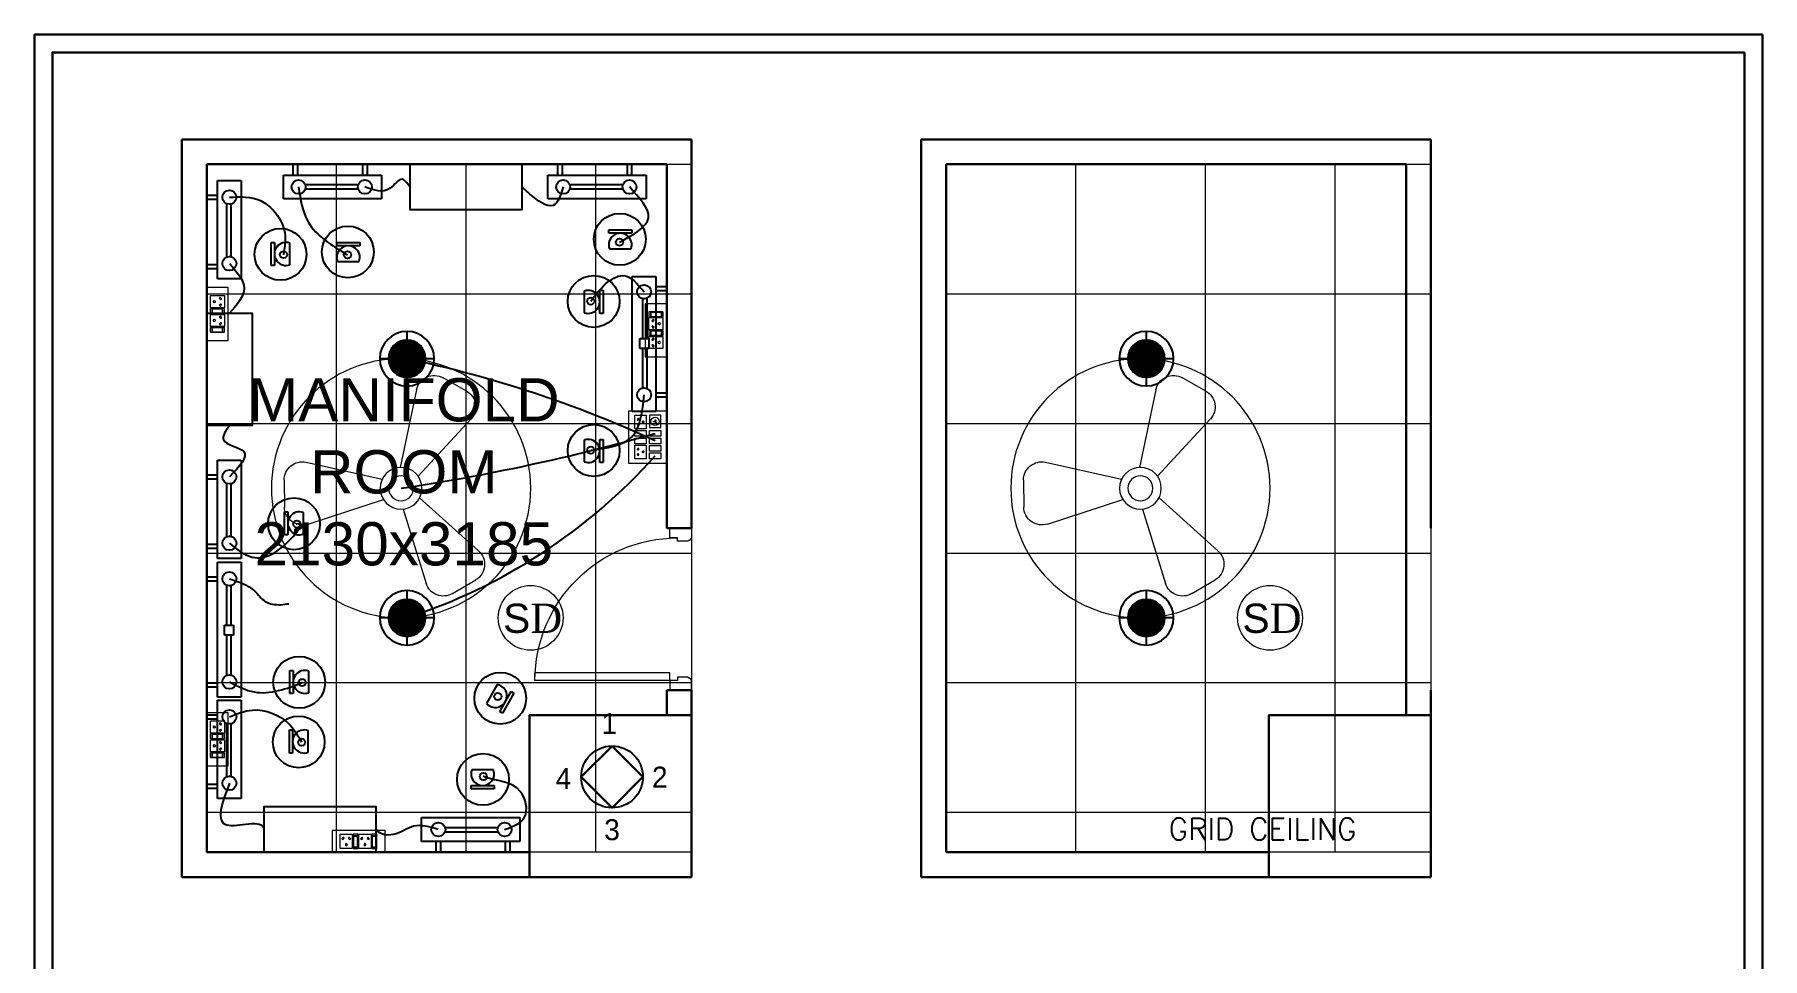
# Model space of a CAD drawing. Header units: millimetres. Extents: x 3552052 to 4144896, y -707811 to -630695.
# Drawn here: x 3892185 to 3900185, y -686595 to -682317 of the extents above; entities that cross this region are included whole.
import ezdxf

# ---------------------------------------------------------------- set-up
doc = ezdxf.new("R2010")
doc.units = ezdxf.units.MM
doc.header["$LTSCALE"] = 6
doc.header["$MEASUREMENT"] = 0
doc.layers.get('0').update_dxf_attribs({"linetype": 'CONTINUOUS', "lineweight": 0})
for name, color, linetype, lineweight in [('COL', 5, 'CONTINUOUS', 0), ('DIM', 7, 'CONTINUOUS', 0), ('DOOR', 44, 'CONTINUOUS', 0), ('ELE-1200MM CEILINGFAN', 6, 'CONTINUOUS', 0), ('ELE-12M RAW&UPS SB', 40, 'CONTINUOUS', 0), ('ELE-12W LED', 1, 'CONTINUOUS', 0), ('ELE-12W UPS LIGHT', 3, 'CONTINUOUS', 0), ('ELE-2NOS OF 6-16 RAW POWER SOCKET', 1, 'CONTINUOUS', 0), ('ELE-4M RAW P.SB', 40, 'CONTINUOUS', 0), ('ELE-4M UPS P.SB', 3, 'CONTINUOUS', 0), ('ELE-SOCKET NMBERING', 7, 'CONTINUOUS', 9), ('EQP', 6, 'CONTINUOUS', 0), ('FA-BELOW SMOKE DERECTOR', 1, 'CONTINUOUS', 0), ('WALL', 8, 'CONTINUOUS', 0)]:
    doc.layers.add(name, color=color, linetype=linetype, lineweight=lineweight)
doc.layers.add('ELE-LIGHTING WIRING', color=7, linetype='CONTINUOUS', lineweight=0, true_color=0x63d7b6)
doc.styles.add('Annotation', font='tahoma.ttf')
doc.styles.add('ARIAL', font='arial.ttf')
doc.styles.add('PDF Times New Roman', font='times.ttf')
doc.styles.get("Standard").update_dxf_attribs({"font": 'SIMPLEX'})

# ---------------------------------------------------------------- blocks, each defined once
blk = doc.blocks.new('FGGG')
at = {"layer": 'ELE-4M UPS P.SB', "color": 251, "linetype": 'ByBlock'}
for p, q in [((3567485.5, -675917.7), (3567485.5, -679102.7)), ((3568085.5, -675917.7), (3568085.5, -679102.7)), ((3568685.5, -675917.7), (3568685.5, -679102.7)), ((3566885.5, -676517.7), (3569130.5, -676517.7)), ((3566885.5, -677117.7), (3569130.5, -677117.7)), ((3566885.5, -677717.7), (3569130.5, -677717.7)), ((3566885.5, -678317.7), (3569130.5, -678317.7)), ((3566885.5, -678917.7), (3569130.5, -678917.7))]:
    blk.add_line(p, q, dxfattribs=at)
blk.add_lwpolyline([(3566885.5, -675917.7), (3569130.5, -675917.7), (3569130.5, -679102.7), (3566885.5, -679102.7)], close=True, dxfattribs=at)
blk = doc.blocks.new('750')
at = {"layer": 'DOOR'}
for p, q in [((-50, 705), (-47.5, 705)), ((-35, 690), (-35, 692.5)), ((50, 45), (50, 80)), ((50, 80), (675, 80)), ((675, 45), (675, 80)), ((-50, 45), (-47.5, 45)), ((-35, 60), (-35, 57.5)), ((50, 45), (675, 45))]:
    blk.add_line(p, q, dxfattribs=at)
for points in [[(15, 690), (15, 705), (50, 705), (50, 750), (-50, 750), (-50, 705)], [(-35, 690), (15, 690)], [(15, 60), (15, 45), (50, 45), (50, 0), (-50, 0), (-50, 45)], [(-35, 60), (15, 60)]]:
    blk.add_lwpolyline(points, dxfattribs=at)
for centre, start, end in [((-35, 705), 180, 270), ((-35, 45), 90, 180)]:
    blk.add_arc(centre, 12.5, start, end, dxfattribs=at)
at = {"layer": 'DOOR', "color": 145}
blk.add_arc((15, 45), 660, 0, 90, dxfattribs=at)
blk = doc.blocks.new('5')
at = {"layer": 'ELE-12M RAW&UPS SB', "color": 40, "ltscale": 10}
for p, q in [((3595754.1, -684830.6), (3595746.6, -684829.2)), ((3595747.9, -684825.4), (3595754.5, -684829.6)), ((3595755.5, -684840.2), (3595755.9, -684832.4)), ((3595757, -684828.9), (3595762, -684823.1)), ((3595757, -684832.2), (3595759.5, -684839.4)), ((3595764.6, -684826.2), (3595757.6, -684829.8))]:
    blk.add_line(p, q, dxfattribs=at)
for points in [[(3595950.5, -684951.6), (3595706.7, -684951.6), (3595706.7, -684776.6), (3595950.5, -684776.6)], [(3595784.7, -684803.3), (3595726.6, -684803.3), (3595726.6, -684856.1), (3595784.7, -684856.1)], [(3595824.4, -684856.4), (3595798, -684856.4), (3595798, -684803.6), (3595824.4, -684803.6)], [(3595824.4, -684923.9), (3595798, -684923.9), (3595798, -684871.1), (3595824.4, -684871.1)], [(3595859.1, -684856.4), (3595832.7, -684856.4), (3595832.7, -684803.6), (3595859.1, -684803.6)], [(3595859.1, -684923.9), (3595832.7, -684923.9), (3595832.7, -684871.1), (3595859.1, -684871.1)], [(3595893.8, -684856.4), (3595867.4, -684856.4), (3595867.4, -684803.6), (3595893.8, -684803.6)]]:
    blk.add_lwpolyline(points, close=True, dxfattribs=at)
at = {"layer": 'ELE-12M RAW&UPS SB', "color": 3, "linetype": 'ByBlock', "elevation": 0}
blk.add_lwpolyline([(3595928.5, -684856.4), (3595902.1, -684856.4), (3595902.1, -684803.6), (3595928.5, -684803.6)], close=True, dxfattribs=at)
at = {"layer": 'ELE-12M RAW&UPS SB', "color": 40, "ltscale": 10}
for radius in [19.1, 1.78]:
    blk.add_circle((3595756, -684830.6), radius, dxfattribs=at)
at = {"layer": 'ELE-4M RAW P.SB', "color": 40, "ltscale": 10}
for p, q in [((3595726.6, -684871.4), (3595789.7, -684871.4)), ((3595726.6, -684924.2), (3595726.6, -684871.4)), ((3595789.7, -684871.4), (3595789.7, -684924.2)), ((3595865.4, -684871.4), (3595928.5, -684871.4)), ((3595865.4, -684924.2), (3595865.4, -684871.4)), ((3595928.5, -684871.4), (3595928.5, -684924.2)), ((3595789.7, -684924.2), (3595726.6, -684924.2)), ((3595928.5, -684924.2), (3595865.4, -684924.2))]:
    blk.add_line(p, q, dxfattribs=at)
for centre, radius, start, end in [((3595745, -684908.1), 3.1, 5.26891, 272.51003), ((3595747.5, -684910.3), 2.5, 202.68381, 75.09514), ((3595758.2, -684884.8), 3.6, 307.15837, 232.84163), ((3595758.2, -684888.4), 2.29, 161.40312, 18.59688), ((3595768.9, -684910.3), 2.5, 104.90486, 337.31619), ((3595771.4, -684908.1), 3.1, 267.48997, 174.73109), ((3595883.7, -684908.1), 3.1, 5.26891, 272.51003), ((3595886.2, -684910.3), 2.5, 202.68381, 75.09514), ((3595896.9, -684884.8), 3.6, 307.15837, 232.84163), ((3595896.9, -684888.4), 2.29, 161.40312, 18.59688), ((3595907.6, -684910.3), 2.5, 104.90486, 337.31619), ((3595910.1, -684908.1), 3.1, 267.48997, 174.73109)]:
    blk.add_arc(centre, radius, start, end, dxfattribs=at)
blk = doc.blocks.new('RTUH 6U')
at = {"layer": 'ELE-2NOS OF 6-16 RAW POWER SOCKET', "color": 30, "lineweight": 0, "ltscale": 300}
for p, q in [((-312, -26), (-227, -26)), ((-312, -124), (-312, -26)), ((-227, -26), (-227, -124)), ((-187, -26), (-221, -26)), ((-221, -26), (-221, -124)), ((-190, -37), (-218, -37)), ((-218, -37), (-218, -113)), ((-190, -40), (-218, -40)), ((-218, -113), (-190, -113)), ((-190, -113), (-190, -37)), ((-187, -124), (-187, -26)), ((-187, -124), (-187, -26)), ((-181, -124), (-181, -26)), ((-181, -26), (-96, -26)), ((-96, -26), (-96, -124)), ((-57, -26), (-91, -26)), ((-91, -26), (-91, -124)), ((-60, -37), (-88, -37)), ((-88, -37), (-88, -113)), ((-60, -40), (-88, -40)), ((-88, -113), (-60, -113)), ((-60, -113), (-60, -37)), ((-57, -124), (-57, -26)), ((-57, -124), (-57, -26)), ((-227, -124), (-312, -124)), ((-187, -124), (-221, -124)), ((-221, -124), (-187, -124)), ((-96, -124), (-181, -124)), ((-57, -124), (-91, -124)), ((-91, -124), (-57, -124))]:
    blk.add_line(p, q, dxfattribs=at)
blk.add_lwpolyline([(0, 0), (-368, 0), (-368, -150), (0, -150)], close=True, dxfattribs=at)
for centre, radius, start, end in [((-293, -56), 5.7, 87.49, 354.7311), ((-289, -52), 4.6, 284.9049, 157.3162), ((-269, -99), 6.62, 127.1584, 52.8416), ((-269, -92), 4.22, 341.4031, 198.5969), ((-249, -52), 4.6, 22.6838, 255.0951), ((-245, -56), 5.7, 185.2689, 92.51), ((-163, -56), 5.7, 87.49, 354.7311), ((-159, -52), 4.6, 284.9049, 157.3162), ((-139, -99), 6.62, 127.1584, 52.8416), ((-139, -92), 4.22, 341.4031, 198.5969), ((-119, -52), 4.6, 22.6838, 255.0951), ((-115, -56), 5.7, 185.2689, 92.51)]:
    blk.add_arc(centre, radius, start, end, dxfattribs=at)
blk = doc.blocks.new('18W LED')
at = {"layer": 'ELE-12W LED', "lineweight": 25}
h = blk.add_hatch(dxfattribs=at)
h.set_pattern_fill('ANSI31', color=252)
h.set_pattern_definition([(45, (-1135553.9097, 459369.4158), (-2.24506403, 2.24506403), [])])
edge = h.paths.add_edge_path()
edge.add_arc((0, 0), 85.7, 0, 360)
at = {"layer": 'ELE-12W LED', "color": 1, "lineweight": 25}
for p, q in [((0, -126.1), (0, 126.1)), ((-126.1, 0), (126.1, 0))]:
    blk.add_line(p, q, dxfattribs=at)
for radius in [126.1, 85.7]:
    blk.add_circle((0, 0), radius, dxfattribs=at)
blk = doc.blocks.new('QWE')
at = {"layer": 'ELE-12W UPS LIGHT', "lineweight": 25}
h = blk.add_hatch(dxfattribs=at)
h.set_pattern_fill('ANSI31', color=8)
h.set_pattern_definition([(45, (-1135553.9097, 459369.4158), (-2.24506403, 2.24506403), [])])
edge = h.paths.add_edge_path()
edge.add_arc((0, 0), 85.7, 0, 360)
at = {"layer": 'ELE-12W UPS LIGHT', "color": 3, "lineweight": 25}
for p, q in [((0, -126.1), (0, 126.1)), ((-126.1, 0), (126.1, 0))]:
    blk.add_line(p, q, dxfattribs=at)
for radius in [126.1, 85.7]:
    blk.add_circle((0, 0), radius, dxfattribs=at)
blk = doc.blocks.new('SMOKE DETECTOR')
at = {"layer": 'FA-BELOW SMOKE DERECTOR', "color": 7}
blk.add_circle((931028.7, -118293.9), 166, dxfattribs=at)
at = {"layer": 'FA-BELOW SMOKE DERECTOR', "insert": (930887.1, -118373), "char_height": 150, "attachment_point": 7, "style": 'PDF Times New Roman'}
blk.add_mtext('{\\fArial|b0|i0|c0|p34;S}D', dxfattribs=at)
blk = doc.blocks.new('A$C07FB25EA')
at = {"layer": 'ELE-1200MM CEILINGFAN', "color": 3}
for p, q in [((6.53, 13.37), (9.47, 11.64)), ((0.26, 2.64), (3.17, 12.07)), ((9.84, 7.94), (2.36, 1.21)), ((-11.8, 4.55), (-2.22, 1.44)), ((-14.84, -1.03), (-14.81, 2.38)), ((-2.41, -1.1), (-12.04, -3.29)), ((2.16, -1.54), (8.87, -8.78)), ((1.96, -12.49), (-0.13, -2.65)), ((8.31, -12.34), (5.35, -14.02))]:
    blk.add_line(p, q, dxfattribs=at)
at = {"layer": 'ELE-1200MM CEILINGFAN', "color": 5, "ltscale": 10}
blk.add_circle((0, 0), 16.45, dxfattribs=at)
at = {"layer": 'ELE-1200MM CEILINGFAN', "color": 3}
for radius in [2.65, 1.58]:
    blk.add_circle((0, 0), radius, dxfattribs=at)
for centre, start, end in [((5.36, 11.38), 59.5281, 162.5229), ((8.3, 9.66), 311.9493, 59.5281), ((-12.51, 2.36), 71.9493, 179.5281), ((-12.54, -1.05), 179.5281, 282.5229), ((7.18, -10.34), 299.5281, 42.5229), ((4.21, -12.02), 191.9493, 299.5281)]:
    blk.add_arc(centre, 2.3, start, end, dxfattribs=at)

msp = doc.modelspace()

# ---------------------------------------------------------------- linework, layer by layer
at = {"color": 7, "lineweight": 30}
for points in [[(3900184.6, -682317.1), (3900184.6, -697737.2), (3892184.6, -697737.2), (3892184.6, -682317.1)], [(3900101.7, -682400), (3900101.7, -697654.3), (3892267.5, -697654.3), (3892267.5, -682400)], [(3894858.5, -685611.3), (3894715.6, -685754.1), (3894858.5, -685897), (3895001.4, -685754.1), (3894858.5, -685611.3)]]:
    msp.add_lwpolyline(points, close=True, dxfattribs=at)
at = {"lineweight": -3}
msp.add_circle((3894858.5, -685754.1), 142.9, dxfattribs=at)
at = {"layer": 'COL', "color": 7, "lineweight": 30}
for points in [[(3895226.5, -686217.8), (3895226.5, -685467.8), (3894476.5, -685467.8), (3894476.5, -686217.8)], [(3898649.7, -686217.8), (3898649.7, -685467.8), (3897899.7, -685467.8), (3897899.7, -686217.8)]]:
    msp.add_lwpolyline(points, close=True, dxfattribs=at)
at = {"layer": 'ELE-LIGHTING WIRING', "lineweight": -3}
for centre, radius, start, end in [((3892788.4, -689137), 5435.3, 65.31771, 78.10183), ((3892547, -675392.3), 9123.6, 278.41051, 285.97554)]:
    msp.add_arc(centre, radius, start, end, dxfattribs=at)
at = {"layer": 'ELE-LIGHTING WIRING', "color": 254, "lineweight": -3, "true_color": 0xdebad0}
msp.add_arc((3893093.6, -682511.6), 2634.9, 288.02659, 318.20718, dxfattribs=at)
at = {"layer": 'EQP', "lineweight": -3}
for p, q in [((3893382.6, -682967.8), (3893382.6, -682917.8)), ((3893382.6, -682917.8), (3893402.6, -682917.8)), ((3893402.6, -682917.8), (3893402.6, -682967.8)), ((3893738, -682917.8), (3893693, -682917.8)), ((3893704.1, -682967.8), (3893704.1, -682917.8)), ((3893704.1, -682917.8), (3893724.1, -682917.8)), ((3893724.1, -682917.8), (3893724.1, -682967.8)), ((3893921.5, -682917.8), (3893791.5, -682917.8)), ((3894607.6, -682967.8), (3894607.6, -682917.8)), ((3894607.6, -682917.8), (3894627.6, -682917.8)), ((3894627.6, -682917.8), (3894627.6, -682967.8)), ((3894963, -682917.8), (3894918, -682917.8)), ((3894929.1, -682967.8), (3894929.1, -682917.8)), ((3894929.1, -682917.8), (3894949.1, -682917.8)), ((3894949.1, -682917.8), (3894949.1, -682967.8)), ((3893031.5, -683447.8), (3893031.5, -682992.8)), ((3893031.5, -682992.8), (3893141.5, -682992.8)), ((3893141.5, -682992.8), (3893141.5, -683447.8)), ((3893336.5, -682967.8), (3893791.5, -682967.8)), ((3893336.5, -683077.8), (3893336.5, -682967.8)), ((3893437.2, -683010.7), (3893683.8, -683010.7)), ((3893437.2, -683030.7), (3893683.8, -683030.7)), ((3893791.5, -682967.8), (3893791.5, -683077.8)), ((3894561.5, -682967.8), (3895016.5, -682967.8)), ((3894561.5, -683077.8), (3894561.5, -682967.8)), ((3894662.2, -683010.7), (3894908.8, -683010.7)), ((3894662.2, -683030.7), (3894908.8, -683030.7)), ((3895016.5, -682967.8), (3895016.5, -683077.8)), ((3892981.5, -683046.3), (3892981.5, -683091.3)), ((3892981.5, -683080.2), (3892981.5, -683060.2)), ((3892981.5, -683060.2), (3893031.5, -683060.2)), ((3893031.5, -683080.2), (3892981.5, -683080.2)), ((3893074.4, -683347.1), (3893074.4, -683100.5)), ((3893094.4, -683347.1), (3893094.4, -683100.5)), ((3893791.5, -683077.8), (3893336.5, -683077.8)), ((3895016.5, -683077.8), (3894561.5, -683077.8)), ((3893279.8, -683386.2), (3893279.8, -683279.4)), ((3893279.8, -683279.4), (3893295, -683279.4)), ((3893295, -683279.4), (3893295, -683332.8)), ((3894842.9, -683236.7), (3894842.9, -683221.6)), ((3894842.9, -683221.6), (3894949.8, -683221.6)), ((3894896.3, -683236.7), (3894842.9, -683236.7)), ((3894949.8, -683236.7), (3894896.3, -683236.7)), ((3894949.8, -683221.6), (3894949.8, -683236.7)), ((3893295, -683332.8), (3893295, -683386.2)), ((3893367, -683382.9), (3893367, -683282.7)), ((3893583.8, -683295.3), (3893583.8, -683280.1)), ((3893583.8, -683280.1), (3893690.6, -683280.1)), ((3893637.2, -683295.3), (3893583.8, -683295.3)), ((3893690.6, -683295.3), (3893637.2, -683295.3)), ((3893690.6, -683280.1), (3893690.6, -683295.3)), ((3894846.3, -683308.7), (3894946.4, -683308.7)), ((3892981.5, -683401.7), (3892981.5, -683381.7)), ((3892981.5, -683381.7), (3893031.5, -683381.7)), ((3893031.5, -683401.7), (3892981.5, -683401.7)), ((3893295, -683386.2), (3893279.8, -683386.2)), ((3893587.1, -683367.3), (3893687.3, -683367.3)), ((3894951.5, -684062.8), (3894951.5, -683437.8)), ((3894951.5, -683437.8), (3895061.5, -683437.8)), ((3895061.5, -683437.8), (3895061.5, -684062.8)), ((3893141.5, -683447.8), (3893031.5, -683447.8)), ((3894729.6, -683504.7), (3894729.6, -683604.8)), ((3894801.6, -683554.8), (3894801.6, -683501.3)), ((3894801.6, -683501.3), (3894816.8, -683501.3)), ((3894816.8, -683501.3), (3894816.8, -683608.2)), ((3895061.5, -683483.9), (3895111.5, -683483.9)), ((3895111.5, -683503.9), (3895061.5, -683503.9)), ((3895111.5, -683483.9), (3895111.5, -683503.9)), ((3894801.6, -683608.2), (3894801.6, -683554.8)), ((3894998.6, -683538.5), (3894998.6, -683724)), ((3895018.6, -683538.5), (3895018.6, -683724)), ((3894816.8, -683608.2), (3894801.6, -683608.2)), ((3894987.7, -683771.1), (3894987.7, -683724)), ((3894987.7, -683724), (3894998.6, -683724)), ((3894998.6, -683724), (3895029.1, -683724)), ((3895029.1, -683724), (3895029.1, -683771.1)), ((3895029.1, -683771.1), (3894987.7, -683771.1)), ((3894998.6, -683771.1), (3894998.6, -683955.1)), ((3895018.6, -683771.1), (3895018.6, -683955.1)), ((3895061.5, -683975.4), (3895111.5, -683975.4)), ((3895111.5, -683995.4), (3895061.5, -683995.4)), ((3895111.5, -684009.3), (3895111.5, -683964.3)), ((3895111.5, -683975.4), (3895111.5, -683995.4)), ((3895061.5, -684062.8), (3894951.5, -684062.8)), ((3894729.6, -684194.9), (3894729.6, -684295.1)), ((3894801.6, -684245), (3894801.6, -684191.6)), ((3894801.6, -684191.6), (3894816.8, -684191.6)), ((3894816.8, -684191.6), (3894816.8, -684298.4)), ((3893031.5, -684742.8), (3893031.5, -684287.8)), ((3893031.5, -684287.8), (3893141.5, -684287.8)), ((3893141.5, -684287.8), (3893141.5, -684742.8)), ((3894801.6, -684298.4), (3894801.6, -684245)), ((3894816.8, -684298.4), (3894801.6, -684298.4)), ((3892981.5, -684341.3), (3892981.5, -684386.3)), ((3892981.5, -684375.2), (3892981.5, -684355.2)), ((3892981.5, -684355.2), (3893031.5, -684355.2)), ((3893031.5, -684375.2), (3892981.5, -684375.2)), ((3893074.4, -684642.1), (3893074.4, -684395.5)), ((3893094.4, -684642.1), (3893094.4, -684395.5)), ((3893342.1, -684633.6), (3893342.1, -684526.8)), ((3893342.1, -684526.8), (3893357.3, -684526.8)), ((3893357.3, -684526.8), (3893357.3, -684580.2)), ((3893429.3, -684630.3), (3893429.3, -684530.2)), ((3893357.3, -684633.6), (3893342.1, -684633.6)), ((3893357.3, -684580.2), (3893357.3, -684633.6)), ((3892981.5, -684696.7), (3892981.5, -684676.7)), ((3892981.5, -684676.7), (3893031.5, -684676.7)), ((3893031.5, -684696.7), (3892981.5, -684696.7)), ((3893141.5, -684742.8), (3893031.5, -684742.8)), ((3893031.5, -685384.8), (3893031.5, -684759.8)), ((3893031.5, -684759.8), (3893141.5, -684759.8)), ((3893141.5, -684759.8), (3893141.5, -685384.8)), ((3892981.5, -684813.4), (3892981.5, -684858.4)), ((3892981.5, -684847.3), (3892981.5, -684827.3)), ((3892981.5, -684827.3), (3893031.5, -684827.3)), ((3893031.5, -684847.3), (3892981.5, -684847.3)), ((3893074.4, -685051.5), (3893074.4, -684867.5)), ((3893094.4, -685051.5), (3893094.4, -684867.5)), ((3893063.8, -685098.6), (3893063.8, -685051.5)), ((3893063.8, -685051.5), (3893105.2, -685051.5)), ((3893094.4, -685098.6), (3893063.8, -685098.6)), ((3893074.4, -685284.2), (3893074.4, -685098.6)), ((3893094.4, -685284.2), (3893094.4, -685098.6)), ((3893105.2, -685098.6), (3893094.4, -685098.6)), ((3893105.2, -685051.5), (3893105.2, -685098.6)), ((3893366.5, -685367.7), (3893366.5, -685260.9)), ((3893366.5, -685260.9), (3893381.7, -685260.9)), ((3893381.7, -685260.9), (3893381.7, -685314.3)), ((3893453.7, -685364.4), (3893453.7, -685264.2)), ((3892981.5, -685338.8), (3892981.5, -685318.8)), ((3892981.5, -685318.8), (3893031.5, -685318.8)), ((3893031.5, -685338.8), (3892981.5, -685338.8)), ((3893381.7, -685314.3), (3893381.7, -685367.7)), ((3894326.5, -685326.7), (3894277.1, -685413.9)), ((3894364.5, -685405.8), (3894390.8, -685359.3)), ((3894390.8, -685359.3), (3894404, -685366.8)), ((3893141.5, -685384.8), (3893031.5, -685384.8)), ((3893031.5, -685854.1), (3893031.5, -685399.1)), ((3893031.5, -685399.1), (3893141.5, -685399.1)), ((3893141.5, -685399.1), (3893141.5, -685854.1)), ((3893381.7, -685367.7), (3893366.5, -685367.7)), ((3894338.1, -685452.3), (3894364.5, -685405.8)), ((3894404, -685366.8), (3894351.3, -685459.8)), ((3892981.5, -685452.6), (3892981.5, -685497.6)), ((3892981.5, -685486.5), (3892981.5, -685466.5)), ((3892981.5, -685466.5), (3893031.5, -685466.5)), ((3893031.5, -685486.5), (3892981.5, -685486.5)), ((3893074.4, -685753.4), (3893074.4, -685506.8)), ((3893094.4, -685753.4), (3893094.4, -685506.8)), ((3894351.3, -685459.8), (3894338.1, -685452.3)), ((3893364.2, -685643.7), (3893364.2, -685536.9)), ((3893364.2, -685536.9), (3893379.4, -685536.9)), ((3893379.4, -685536.9), (3893379.4, -685590.3)), ((3893379.4, -685590.3), (3893379.4, -685643.7)), ((3893451.4, -685640.4), (3893451.4, -685540.2)), ((3893379.4, -685643.7), (3893364.2, -685643.7)), ((3894309.1, -685722.2), (3894208.9, -685722.2)), ((3892981.5, -685808), (3892981.5, -685788)), ((3892981.5, -685788), (3893031.5, -685788)), ((3893031.5, -685808), (3892981.5, -685808)), ((3894205.6, -685809.4), (3894205.6, -685794.2)), ((3894205.6, -685794.2), (3894259, -685794.2)), ((3894312.4, -685809.4), (3894205.6, -685809.4)), ((3894259, -685794.2), (3894312.4, -685794.2)), ((3894312.4, -685794.2), (3894312.4, -685809.4)), ((3893141.5, -685854.1), (3893031.5, -685854.1)), ((3893976.5, -686052.8), (3893976.5, -685942.8)), ((3893976.5, -685942.8), (3894431.5, -685942.8)), ((3894330.8, -685989.9), (3894084.2, -685989.9)), ((3894431.5, -685942.8), (3894431.5, -686052.8)), ((3894431.5, -686052.8), (3893976.5, -686052.8)), ((3894043.9, -686102.8), (3894043.9, -686052.8)), ((3894063.9, -686052.8), (3894063.9, -686102.8)), ((3894330.8, -686009.9), (3894084.2, -686009.9)), ((3894365.4, -686102.8), (3894365.4, -686052.8)), ((3894385.4, -686052.8), (3894385.4, -686102.8)), ((3894030, -686102.8), (3894075, -686102.8)), ((3894063.9, -686102.8), (3894043.9, -686102.8)), ((3894385.4, -686102.8), (3894365.4, -686102.8))]:
    msp.add_line(p, q, dxfattribs=at)
for points in [[(3893921.5, -682917.8), (3893921.5, -683127.8), (3894441.5, -683127.8), (3894441.5, -682917.8), (3893921.5, -682917.8)], [(3892981.5, -683607.8), (3893191.5, -683607.8), (3893191.5, -684127.8), (3892981.5, -684127.8), (3892981.5, -683607.8)], [(3893766.5, -686102.8), (3893766.5, -685892.8), (3893246.5, -685892.8), (3893246.5, -686102.8), (3893766.5, -686102.8)]]:
    msp.add_lwpolyline(points, dxfattribs=at)
for centre, radius in [((3893086.5, -683070.3), 32.5), ((3893407, -683022.8), 32.5), ((3893714, -683022.8), 32.5), ((3894632, -683022.8), 32.5), ((3894939, -683022.8), 32.5), ((3894894.3, -683265.1), 120), ((3893323.3, -683334.8), 120), ((3893635.2, -683323.6), 120), ((3894892.8, -683278.6), 16.6), ((3893086.5, -683377.3), 32.5), ((3893336.8, -683336.3), 16.6), ((3893633.7, -683337.1), 16.6), ((3894773.3, -683552.7), 120), ((3895006.5, -683508.3), 32.5), ((3894759.8, -683551.2), 16.6), ((3895006.5, -683985.3), 32.5), ((3894773.3, -684243), 120), ((3894759.8, -684241.5), 16.6), ((3893086.5, -684365.3), 32.5), ((3893385.6, -684582.2), 120), ((3893086.5, -684672.3), 32.5), ((3893399.1, -684583.7), 16.6), ((3893086.5, -684837.3), 32.5), ((3893410, -685316.3), 120), ((3894340.8, -685390.1), 120), ((3893086.5, -685314.3), 32.5), ((3893423.5, -685317.8), 16.6), ((3894329.8, -685382.1), 16.6), ((3893086.5, -685476.6), 32.5), ((3893407.7, -685592.3), 120), ((3893421.2, -685593.8), 16.6), ((3894261, -685765.9), 120), ((3893086.5, -685783.6), 32.5), ((3894262.5, -685752.4), 16.6), ((3894054, -685997.8), 32.5), ((3894361, -685997.8), 32.5)]:
    msp.add_circle(centre, radius, dxfattribs=at)
for centre, start, end in [((3893348.4, -683332.8), 69.64898, 290.35102), ((3894896.3, -683290.2), 339.64898, 200.35102), ((3893637.2, -683348.7), 339.64898, 200.35102), ((3894748.2, -683554.8), 249.64898, 110.35102), ((3894748.2, -684245), 249.64898, 110.35102), ((3893410.7, -684580.2), 69.64898, 290.35102), ((3893435.1, -685314.3), 69.64898, 290.35102), ((3894318, -685379.5), 220.09818, 80.80022), ((3893432.8, -685590.3), 69.64898, 290.35102), ((3894259, -685740.8), 159.64898, 20.35102)]:
    msp.add_arc(centre, 53.4, start, end, dxfattribs=at)
for points in [[(3893407, -683022.8), (3893451.5, -683184.5), (3893633.7, -683337.1)], [(3893921.5, -683022.8), (3893886.1, -682987.1), (3893831, -683028.5), (3893714, -683022.8)], [(3894632, -683022.8), (3894585.7, -683108), (3894478.1, -683056.2), (3894441.5, -683022.8)], [(3894892.8, -683278.6), (3895026.6, -683165.2), (3894939, -683022.8)], [(3893086.5, -683070.3), (3893230.1, -683086), (3893290.4, -683131.8), (3893343.2, -683235.7), (3893336.8, -683336.3)], [(3893086.5, -683377.3), (3893155.4, -683491.6), (3893086.5, -683607.8)], [(3894759.8, -683551.2), (3894828.7, -683471.7), (3894906.6, -683432.8), (3895006.5, -683508.3)], [(3894759.8, -684241.5), (3894948.8, -684181), (3895006.5, -683985.3)], [(3893086.5, -684127.8), (3893059.3, -684192.9), (3893151.5, -684246.6), (3893086.5, -684365.3)], [(3893086.5, -684672.3), (3893292.3, -684717.8), (3893399.1, -684583.7), (3893396.3, -684584.6)], [(3893086.5, -684837.3), (3893203.4, -684893.1), (3893252.4, -684941.4), (3893324, -684956.8), (3893361.3, -684952.2)], [(3893086.5, -685314.3), (3893202.1, -685361.1), (3893423.5, -685317.8), (3893425, -685317.2)], [(3893086.5, -685476.6), (3893193.6, -685444.8), (3893360.4, -685507.2), (3893421.2, -685593.8)], [(3894361, -685997.8), (3894453.5, -685940.4), (3894433.3, -685821.2), (3894262.5, -685752.4), (3894261.2, -685751.9)], [(3893086.5, -685783.6), (3893074.4, -685976.7), (3893246.5, -685997.8), (3893246.6, -686005.6)], [(3894054, -685997.8), (3893939.1, -685983), (3893844.9, -686021.3), (3893766.5, -685997.8), (3893764.7, -685994.3)]]:
    msp.add_spline(points, degree=3, dxfattribs=at)
at = {"layer": 'WALL', "color": 7, "lineweight": 30}
for p, q in [((3895226.5, -682802.8), (3892866.5, -682802.8)), ((3892866.5, -685467.8), (3892866.5, -682802.8)), ((3892981.5, -682802.8), (3895111.5, -682802.8)), ((3895226.5, -682802.8), (3895226.5, -682917.8)), ((3898649.7, -682802.8), (3896289.7, -682802.8)), ((3896289.7, -685467.8), (3896289.7, -682802.8)), ((3896404.7, -682802.8), (3898534.7, -682802.8)), ((3898649.7, -682802.8), (3898649.7, -682917.8)), ((3895111.5, -682917.8), (3892981.5, -682917.8)), ((3892981.5, -686102.8), (3892981.5, -682917.8)), ((3892981.5, -682917.8), (3895111.5, -682917.8)), ((3895111.5, -684602.8), (3895111.5, -682917.8)), ((3895226.5, -682917.8), (3895226.5, -682917.8)), ((3895226.5, -684602.8), (3895226.5, -682917.8)), ((3898534.7, -682917.8), (3896404.7, -682917.8)), ((3896404.7, -686102.8), (3896404.7, -682917.8)), ((3896404.7, -682917.8), (3898534.7, -682917.8)), ((3898534.7, -685352.8), (3898534.7, -682917.8)), ((3898649.7, -682917.8), (3898649.7, -682917.8)), ((3898649.7, -684602.8), (3898649.7, -682917.8)), ((3895111.5, -684602.8), (3895226.5, -684602.8)), ((3895111.5, -685467.8), (3895111.5, -685352.8)), ((3895111.5, -685352.8), (3895226.5, -685352.8)), ((3895226.5, -685352.8), (3895226.5, -685467.8)), ((3898534.7, -685467.8), (3898534.7, -685352.8)), ((3898649.7, -685352.8), (3898649.7, -685467.8)), ((3892866.5, -686217.8), (3892866.5, -685467.8)), ((3895111.5, -685467.8), (3895226.5, -685467.8)), ((3896289.7, -686217.8), (3896289.7, -685467.8)), ((3898534.7, -685467.8), (3898649.7, -685467.8)), ((3894476.5, -686102.8), (3892981.5, -686102.8)), ((3897899.7, -686102.8), (3896404.7, -686102.8)), ((3894476.5, -686217.8), (3892866.5, -686217.8)), ((3894476.5, -686217.8), (3895226.5, -686217.8)), ((3897899.7, -686217.8), (3896289.7, -686217.8)), ((3897899.7, -686217.8), (3898649.7, -686217.8))]:
    msp.add_line(p, q, dxfattribs=at)

# ---------------------------------------------------------------- block references
at = {"layer": 'DOOR', "color": 251, "lineweight": -3, "xscale": -1}
msp.add_blockref('750', (3895176.5, -685352.8), dxfattribs=at)
at = {"layer": 'ELE-1200MM CEILINGFAN', "color": 7, "lineweight": 30, "ltscale": 8, "xscale": -36.47592107175105, "yscale": 36.47592107175105, "zscale": 36.47592107175105, "rotation": 180}
for p in [(3893881.5, -684417.8), (3897304.7, -684417.8)]:
    msp.add_blockref('A$C07FB25EA', p, dxfattribs=at)
at = {"layer": 'ELE-12M RAW&UPS SB', "color": 0, "lineweight": -3, "rotation": 269.9999999999999}
msp.add_blockref('5', (4579888.1, 2911647.6), dxfattribs=at)
at = {"layer": 'ELE-12W LED', "color": 6, "lineweight": -3, "xscale": -1}
for p in [(3893909, -683817.8), (3897332.2, -683817.8)]:
    msp.add_blockref('18W LED', p, dxfattribs=at)
at = {"layer": 'ELE-12W UPS LIGHT', "lineweight": -3, "xscale": -1}
for p in [(3893909, -685017.8), (3897332.2, -685017.8)]:
    msp.add_blockref('QWE', p, dxfattribs=at)
at = {"layer": 'ELE-2NOS OF 6-16 RAW POWER SOCKET', "color": 3, "lineweight": -3, "xscale": 0.6666669986440074, "yscale": 0.6666669986440074, "zscale": 0.6666669986440074}
for p, rotation in [((3893081.5, -683733.5), 269.9999999999999), ((3895011.5, -683563.4), 89.9999999999999), ((3893081.5, -685702.8), 269.9999999999999)]:
    msp.add_blockref('RTUH 6U', p, dxfattribs=dict(at, rotation=rotation))
msp.add_blockref('RTUH 6U', (3893807.1, -686002.8), dxfattribs=at)
at = {"layer": 'ELE-4M UPS P.SB', "color": 0, "lineweight": -3}
for p in [(326095.9, -7000.1), (329519.2, -7000.1)]:
    msp.add_blockref('FGGG', p, dxfattribs=at)
at = {"layer": 'FA-BELOW SMOKE DERECTOR', "color": 6, "lineweight": -3, "xscale": 0.9035551315104862, "yscale": 0.9035551315104862, "zscale": 0.9035551315104862}
for p in [(3053245.7, -578132.8), (3056668.9, -578132.8)]:
    msp.add_blockref('SMOKE DETECTOR', p, dxfattribs=at)

# ---------------------------------------------------------------- texts
at = {"lineweight": -3, "ltscale": 0.1, "char_height": 91.159, "width": 122.983, "attachment_point": 5, "rotation": 0.1103}
for s, insert in [('\\pxqc;{\\F.shx.shx;\\H1.0669x;1}', (3894845.6, -685507.3)), ('\\pxqc;{\\F.shx.shx.shx.shx;\\H1.0669x;4}', (3894633.4, -685761.8)), ('\\pxqc;{\\F.shx.shx.shx;\\H1.0669x;2}', (3895079.2, -685755.2)), ('\\pxqc;{\\F.shx.shx.shx.shx;\\H1.0669x;3}', (3894858.1, -685999.4))]:
    msp.add_mtext(s, dxfattribs=dict(at, insert=insert))
at = {"layer": 'DIM', "color": 7, "lineweight": -3, "insert": (3893894.2, -684343), "char_height": 200, "width": 1980.803, "attachment_point": 5, "style": 'ARIAL'}
msp.add_mtext('MANIFOLD\\PROOM\\P2130x3185', dxfattribs=at)
at = {"layer": 'ELE-SOCKET NMBERING', "color": 0, "lineweight": -3, "insert": (3897435.2, -685945.3), "char_height": 100.004, "width": 2358.602, "attachment_point": 1, "style": 'Annotation'}
msp.add_mtext('{\\Fromans|c0;GRID CEILING }', dxfattribs=at)

doc.saveas('drawing.dxf')
